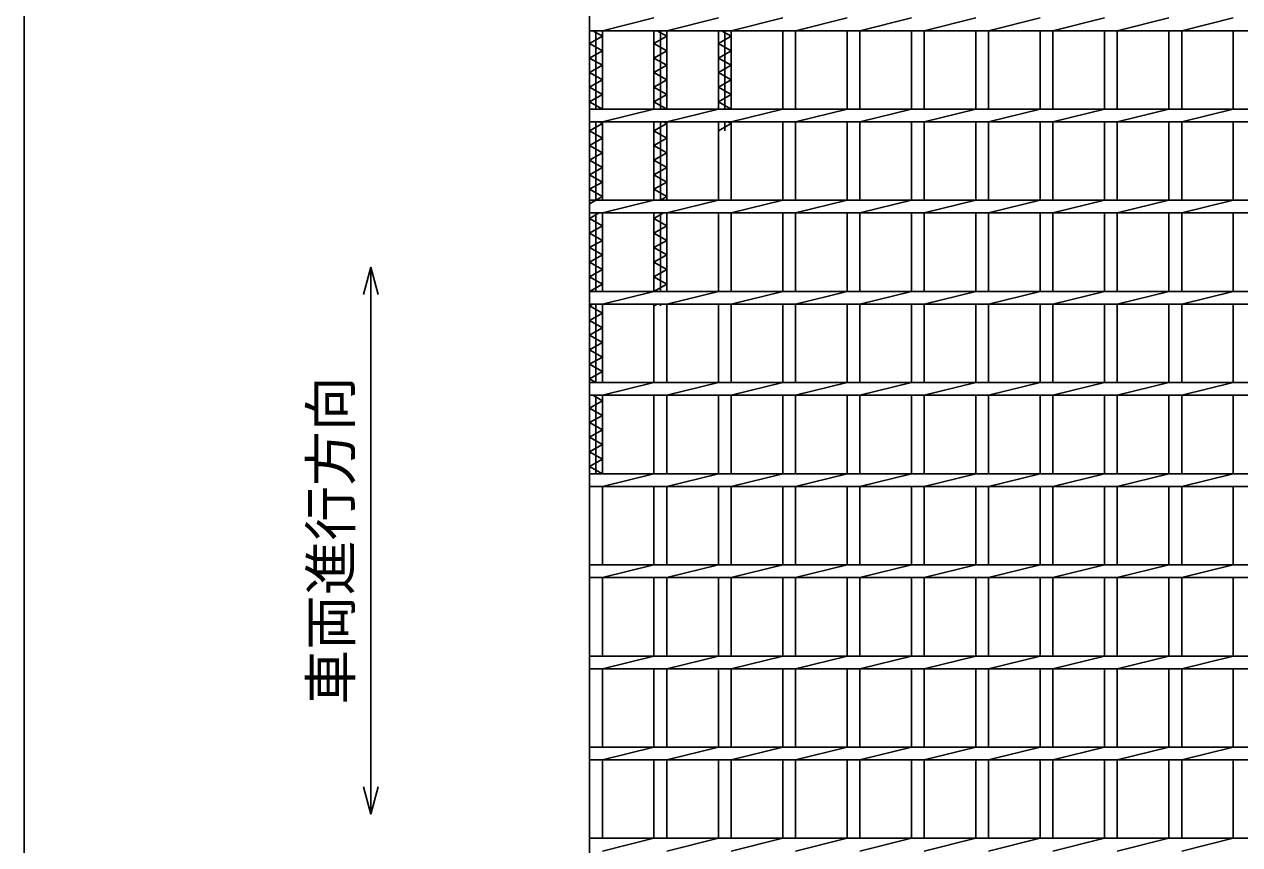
# Model space of a CAD drawing. Units: millimetres, scale not verified. Extents: x -1820 to 1731, y -1282 to 1054.
# Drawn here: x -1729 to -1062, y -96 to 354 of the extents above; entities that cross this region are included whole.
import ezdxf
from ezdxf.enums import TextEntityAlignment as Align

# ---------------------------------------------------------------- set-up
doc = ezdxf.new("R2010")
doc.units = ezdxf.units.MM
doc.header["$LTSCALE"] = 10
doc.layers.add('0_2', color=150, linetype='Continuous', lineweight=25)
doc.layers.add('16', color=3, linetype='Continuous', lineweight=25)
doc.styles.add('ベクトル', font='')
doc.styles.get('ベクトル').set_extended_font_data('ベクトル')

msp = doc.modelspace()

# ---------------------------------------------------------------- linework, layer by layer
at = {"layer": '0_2'}
msp.add_line((-1729, -1146.5), (-1729, 1053.5), dxfattribs=at)
at = {"layer": '0_2', "color": 4}
for p, q in [((-1539, 220.83), (-1543, 205.83)), ((-1535, 205.83), (-1539, 220.83)), ((-1539, 220.83), (-1539, -79.17)), ((-1539, -79.17), (-1543, -64.17)), ((-1535, -64.17), (-1539, -79.17))]:
    msp.add_line(p, q, dxfattribs=at)
at = {"layer": '16'}
for p, q in [((-1419, -291.5), (-1419, 599.5)), ((-1419, 350.5), (-1419, 357.5)), ((-1412, 350.5), (-1383.7, 357.5)), ((-1376.7, 350.5), (-1348.4, 357.5)), ((-1341.4, 350.5), (-1313.1, 357.5)), ((-1306.1, 350.5), (-1277.8, 357.5)), ((-1270.8, 350.5), (-1242.5, 357.5)), ((-1235.5, 350.5), (-1207.2, 357.5)), ((-1200.2, 350.5), (-1171.9, 357.5)), ((-1164.9, 350.5), (-1136.6, 357.5)), ((-1129.6, 350.5), (-1101.3, 357.5)), ((-1094.3, 350.5), (-1066, 357.5)), ((-1419, 350.5), (-424, 350.5)), ((-1419, 343.5), (-1412, 347.5)), ((-1412, 347.5), (-1417.25, 350.5)), ((-1415.5, 307.5), (-1415.5, 350.5)), ((-1412, 307.5), (-1412, 350.5)), ((-1383.7, 307.5), (-1383.7, 350.5)), ((-1383.7, 343.5), (-1376.7, 347.5)), ((-1376.7, 347.5), (-1381.95, 350.5)), ((-1380.2, 307.5), (-1380.2, 350.5)), ((-1376.7, 307.5), (-1376.7, 350.5)), ((-1348.4, 307.5), (-1348.4, 350.5)), ((-1348.4, 343.5), (-1341.4, 347.5)), ((-1341.4, 347.5), (-1346.65, 350.5)), ((-1344.9, 307.5), (-1344.9, 350.5)), ((-1341.4, 307.5), (-1341.4, 350.5)), ((-1313.1, 307.5), (-1313.1, 350.5)), ((-1306.1, 307.5), (-1306.1, 350.5)), ((-1277.8, 307.5), (-1277.8, 350.5)), ((-1270.8, 307.5), (-1270.8, 350.5)), ((-1242.5, 307.5), (-1242.5, 350.5)), ((-1235.5, 307.5), (-1235.5, 350.5)), ((-1207.2, 307.5), (-1207.2, 350.5)), ((-1200.2, 307.5), (-1200.2, 350.5)), ((-1171.9, 307.5), (-1171.9, 350.5)), ((-1164.9, 307.5), (-1164.9, 350.5)), ((-1136.6, 307.5), (-1136.6, 350.5)), ((-1129.6, 307.5), (-1129.6, 350.5)), ((-1101.3, 307.5), (-1101.3, 350.5)), ((-1094.3, 307.5), (-1094.3, 350.5)), ((-1066, 307.5), (-1066, 350.5)), ((-1412, 339.5), (-1419, 343.5)), ((-1376.7, 339.5), (-1383.7, 343.5)), ((-1341.4, 339.5), (-1348.4, 343.5)), ((-1419, 335.5), (-1412, 339.5)), ((-1412, 331.5), (-1419, 335.5)), ((-1383.7, 335.5), (-1376.7, 339.5)), ((-1376.7, 331.5), (-1383.7, 335.5)), ((-1348.4, 335.5), (-1341.4, 339.5)), ((-1341.4, 331.5), (-1348.4, 335.5)), ((-1419, 327.5), (-1412, 331.5)), ((-1412, 323.5), (-1419, 327.5)), ((-1383.7, 327.5), (-1376.7, 331.5)), ((-1376.7, 323.5), (-1383.7, 327.5)), ((-1348.4, 327.5), (-1341.4, 331.5)), ((-1341.4, 323.5), (-1348.4, 327.5)), ((-1419, 319.5), (-1412, 323.5)), ((-1383.7, 319.5), (-1376.7, 323.5)), ((-1348.4, 319.5), (-1341.4, 323.5)), ((-1412, 315.5), (-1419, 319.5)), ((-1419, 311.5), (-1412, 315.5)), ((-1376.7, 315.5), (-1383.7, 319.5)), ((-1383.7, 311.5), (-1376.7, 315.5)), ((-1341.4, 315.5), (-1348.4, 319.5)), ((-1348.4, 311.5), (-1341.4, 315.5)), ((-1412, 307.5), (-1419, 311.5)), ((-1419, 307.5), (-424, 307.5)), ((-1419, 300.5), (-1419, 307.5)), ((-1412, 300.5), (-1383.7, 307.5)), ((-1376.7, 307.5), (-1383.7, 311.5)), ((-1376.7, 300.5), (-1348.4, 307.5)), ((-1341.4, 307.5), (-1348.4, 311.5)), ((-1341.4, 300.5), (-1313.1, 307.5)), ((-1306.1, 300.5), (-1277.8, 307.5)), ((-1270.8, 300.5), (-1242.5, 307.5)), ((-1235.5, 300.5), (-1207.2, 307.5)), ((-1200.2, 300.5), (-1171.9, 307.5)), ((-1164.9, 300.5), (-1136.6, 307.5)), ((-1129.6, 300.5), (-1101.3, 307.5)), ((-1094.3, 300.5), (-1066, 307.5)), ((-1419, 300.5), (-424, 300.5)), ((-1415.5, 257.5), (-1415.5, 300.5)), ((-1412, 299.5), (-1413.75, 300.5)), ((-1412, 257.5), (-1412, 300.5)), ((-1383.7, 257.5), (-1383.7, 300.5)), ((-1380.2, 257.5), (-1380.2, 300.5)), ((-1376.7, 299.5), (-1378.45, 300.5)), ((-1376.7, 257.5), (-1376.7, 300.5)), ((-1348.4, 257.5), (-1348.4, 300.5)), ((-1344.9, 295.5), (-1344.9, 300.5)), ((-1341.4, 299.5), (-1343.15, 300.5)), ((-1341.4, 257.5), (-1341.4, 300.5)), ((-1313.1, 257.5), (-1313.1, 300.5)), ((-1306.1, 257.5), (-1306.1, 300.5)), ((-1277.8, 257.5), (-1277.8, 300.5)), ((-1270.8, 257.5), (-1270.8, 300.5)), ((-1242.5, 257.5), (-1242.5, 300.5)), ((-1235.5, 257.5), (-1235.5, 300.5)), ((-1207.2, 257.5), (-1207.2, 300.5)), ((-1200.2, 257.5), (-1200.2, 300.5)), ((-1171.9, 257.5), (-1171.9, 300.5)), ((-1164.9, 257.5), (-1164.9, 300.5)), ((-1136.6, 257.5), (-1136.6, 300.5)), ((-1129.6, 257.5), (-1129.6, 300.5)), ((-1101.3, 257.5), (-1101.3, 300.5)), ((-1094.3, 257.5), (-1094.3, 300.5)), ((-1066, 257.5), (-1066, 300.5)), ((-1419, 295.5), (-1412, 299.5)), ((-1412, 291.5), (-1419, 295.5)), ((-1383.7, 295.5), (-1376.7, 299.5)), ((-1376.7, 291.5), (-1383.7, 295.5)), ((-1348.4, 295.5), (-1341.4, 299.5)), ((-1419, 287.5), (-1412, 291.5)), ((-1412, 283.5), (-1419, 287.5)), ((-1383.7, 287.5), (-1376.7, 291.5)), ((-1376.7, 283.5), (-1383.7, 287.5)), ((-1419, 279.5), (-1412, 283.5)), ((-1383.7, 279.5), (-1376.7, 283.5)), ((-1412, 275.5), (-1419, 279.5)), ((-1419, 271.5), (-1412, 275.5)), ((-1376.7, 275.5), (-1383.7, 279.5)), ((-1383.7, 271.5), (-1376.7, 275.5)), ((-1412, 267.5), (-1419, 271.5)), ((-1419, 263.5), (-1412, 267.5)), ((-1376.7, 267.5), (-1383.7, 271.5)), ((-1383.7, 263.5), (-1376.7, 267.5)), ((-1412, 259.5), (-1419, 263.5)), ((-1376.7, 259.5), (-1383.7, 263.5)), ((-1419, 255.5), (-1412, 259.5)), ((-1419, 257.5), (-424, 257.5)), ((-1419, 250.5), (-1419, 257.5)), ((-1412, 250.5), (-1383.7, 257.5)), ((-1380.2, 257.5), (-1376.7, 259.5)), ((-1376.7, 250.5), (-1348.4, 257.5)), ((-1341.4, 250.5), (-1313.1, 257.5)), ((-1306.1, 250.5), (-1277.8, 257.5)), ((-1270.8, 250.5), (-1242.5, 257.5)), ((-1235.5, 250.5), (-1207.2, 257.5)), ((-1200.2, 250.5), (-1171.9, 257.5)), ((-1164.9, 250.5), (-1136.6, 257.5)), ((-1129.6, 250.5), (-1101.3, 257.5)), ((-1094.3, 250.5), (-1066, 257.5)), ((-1419, 250.5), (-424, 250.5)), ((-1419, 247.5), (-1413.75, 250.5)), ((-1412, 243.5), (-1419, 247.5)), ((-1415.5, 207.5), (-1415.5, 250.5)), ((-1412, 207.5), (-1412, 250.5)), ((-1383.7, 207.5), (-1383.7, 250.5)), ((-1383.7, 247.5), (-1378.45, 250.5)), ((-1376.7, 243.5), (-1383.7, 247.5)), ((-1380.2, 207.5), (-1380.2, 250.5)), ((-1376.7, 207.5), (-1376.7, 250.5)), ((-1348.4, 207.5), (-1348.4, 250.5)), ((-1341.4, 207.5), (-1341.4, 250.5)), ((-1313.1, 207.5), (-1313.1, 250.5)), ((-1306.1, 207.5), (-1306.1, 250.5)), ((-1277.8, 207.5), (-1277.8, 250.5)), ((-1270.8, 207.5), (-1270.8, 250.5)), ((-1242.5, 207.5), (-1242.5, 250.5)), ((-1235.5, 207.5), (-1235.5, 250.5)), ((-1207.2, 207.5), (-1207.2, 250.5)), ((-1200.2, 207.5), (-1200.2, 250.5)), ((-1171.9, 207.5), (-1171.9, 250.5)), ((-1164.9, 207.5), (-1164.9, 250.5)), ((-1136.6, 207.5), (-1136.6, 250.5)), ((-1129.6, 207.5), (-1129.6, 250.5)), ((-1101.3, 207.5), (-1101.3, 250.5)), ((-1094.3, 207.5), (-1094.3, 250.5)), ((-1066, 207.5), (-1066, 250.5)), ((-1419, 239.5), (-1412, 243.5)), ((-1383.7, 239.5), (-1376.7, 243.5)), ((-1412, 235.5), (-1419, 239.5)), ((-1419, 231.5), (-1412, 235.5)), ((-1376.7, 235.5), (-1383.7, 239.5)), ((-1383.7, 231.5), (-1376.7, 235.5)), ((-1412, 227.5), (-1419, 231.5)), ((-1419, 223.5), (-1412, 227.5)), ((-1376.7, 227.5), (-1383.7, 231.5)), ((-1383.7, 223.5), (-1376.7, 227.5)), ((-1412, 219.5), (-1419, 223.5)), ((-1376.7, 219.5), (-1383.7, 223.5)), ((-1419, 215.5), (-1412, 219.5)), ((-1412, 211.5), (-1419, 215.5)), ((-1383.7, 215.5), (-1376.7, 219.5)), ((-1376.7, 211.5), (-1383.7, 215.5)), ((-1419, 207.5), (-1412, 211.5)), ((-1419, 207.5), (-424, 207.5)), ((-1419, 200.5), (-1419, 207.5)), ((-1412, 200.5), (-1383.7, 207.5)), ((-1383.7, 207.5), (-1376.7, 211.5)), ((-1376.7, 200.5), (-1348.4, 207.5)), ((-1341.4, 200.5), (-1313.1, 207.5)), ((-1306.1, 200.5), (-1277.8, 207.5)), ((-1270.8, 200.5), (-1242.5, 207.5)), ((-1235.5, 200.5), (-1207.2, 207.5)), ((-1200.2, 200.5), (-1171.9, 207.5)), ((-1164.9, 200.5), (-1136.6, 207.5)), ((-1129.6, 200.5), (-1101.3, 207.5)), ((-1094.3, 200.5), (-1066, 207.5)), ((-1419, 200.5), (-424, 200.5)), ((-1419, 199.5), (-1417.25, 200.5)), ((-1415.5, 157.5), (-1415.5, 200.5)), ((-1412, 157.5), (-1412, 200.5)), ((-1383.7, 157.5), (-1383.7, 200.5)), ((-1383.7, 199.5), (-1381.95, 200.5)), ((-1380.2, 199.5), (-1380.2, 200.5)), ((-1376.7, 157.5), (-1376.7, 200.5)), ((-1348.4, 157.5), (-1348.4, 200.5)), ((-1341.4, 157.5), (-1341.4, 200.5)), ((-1313.1, 157.5), (-1313.1, 200.5)), ((-1306.1, 157.5), (-1306.1, 200.5)), ((-1277.8, 157.5), (-1277.8, 200.5)), ((-1270.8, 157.5), (-1270.8, 200.5)), ((-1242.5, 157.5), (-1242.5, 200.5)), ((-1235.5, 157.5), (-1235.5, 200.5)), ((-1207.2, 157.5), (-1207.2, 200.5)), ((-1200.2, 157.5), (-1200.2, 200.5)), ((-1171.9, 157.5), (-1171.9, 200.5)), ((-1164.9, 157.5), (-1164.9, 200.5)), ((-1136.6, 157.5), (-1136.6, 200.5)), ((-1129.6, 157.5), (-1129.6, 200.5)), ((-1101.3, 157.5), (-1101.3, 200.5)), ((-1094.3, 157.5), (-1094.3, 200.5)), ((-1066, 157.5), (-1066, 200.5)), ((-1412, 195.5), (-1419, 199.5)), ((-1419, 191.5), (-1412, 195.5)), ((-1412, 187.5), (-1419, 191.5)), ((-1419, 183.5), (-1412, 187.5)), ((-1412, 179.5), (-1419, 183.5)), ((-1419, 175.5), (-1412, 179.5)), ((-1412, 171.5), (-1419, 175.5)), ((-1419, 167.5), (-1412, 171.5)), ((-1412, 163.5), (-1419, 167.5)), ((-1419, 159.5), (-1412, 163.5)), ((-1415.5, 157.5), (-1419, 159.5)), ((-1419, 157.5), (-424, 157.5)), ((-1419, 150.5), (-1419, 157.5)), ((-1412, 150.5), (-1383.7, 157.5)), ((-1376.7, 150.5), (-1348.4, 157.5)), ((-1341.4, 150.5), (-1313.1, 157.5)), ((-1306.1, 150.5), (-1277.8, 157.5)), ((-1270.8, 150.5), (-1242.5, 157.5)), ((-1235.5, 150.5), (-1207.2, 157.5)), ((-1200.2, 150.5), (-1171.9, 157.5)), ((-1164.9, 150.5), (-1136.6, 157.5)), ((-1129.6, 150.5), (-1101.3, 157.5)), ((-1094.3, 150.5), (-1066, 157.5)), ((-1419, 150.5), (-424, 150.5)), ((-1419, 143.5), (-1412, 147.5)), ((-1412, 147.5), (-1417.25, 150.5)), ((-1415.5, 107.5), (-1415.5, 150.5)), ((-1412, 107.5), (-1412, 150.5)), ((-1383.7, 107.5), (-1383.7, 150.5)), ((-1376.7, 107.5), (-1376.7, 150.5)), ((-1348.4, 107.5), (-1348.4, 150.5)), ((-1341.4, 107.5), (-1341.4, 150.5)), ((-1313.1, 107.5), (-1313.1, 150.5)), ((-1306.1, 107.5), (-1306.1, 150.5)), ((-1277.8, 107.5), (-1277.8, 150.5)), ((-1270.8, 107.5), (-1270.8, 150.5)), ((-1242.5, 107.5), (-1242.5, 150.5)), ((-1235.5, 107.5), (-1235.5, 150.5)), ((-1207.2, 107.5), (-1207.2, 150.5)), ((-1200.2, 107.5), (-1200.2, 150.5)), ((-1171.9, 107.5), (-1171.9, 150.5)), ((-1164.9, 107.5), (-1164.9, 150.5)), ((-1136.6, 107.5), (-1136.6, 150.5)), ((-1129.6, 107.5), (-1129.6, 150.5)), ((-1101.3, 107.5), (-1101.3, 150.5)), ((-1094.3, 107.5), (-1094.3, 150.5)), ((-1066, 107.5), (-1066, 150.5)), ((-1412, 139.5), (-1419, 143.5)), ((-1419, 135.5), (-1412, 139.5)), ((-1412, 131.5), (-1419, 135.5)), ((-1419, 127.5), (-1412, 131.5)), ((-1412, 123.5), (-1419, 127.5)), ((-1419, 119.5), (-1412, 123.5)), ((-1412, 115.5), (-1419, 119.5)), ((-1419, 111.5), (-1412, 115.5)), ((-1412, 107.5), (-1419, 111.5)), ((-1419, 107.5), (-424, 107.5)), ((-1419, 100.5), (-1419, 107.5)), ((-1412, 100.5), (-1383.7, 107.5)), ((-1376.7, 100.5), (-1348.4, 107.5)), ((-1341.4, 100.5), (-1313.1, 107.5)), ((-1306.1, 100.5), (-1277.8, 107.5)), ((-1270.8, 100.5), (-1242.5, 107.5)), ((-1235.5, 100.5), (-1207.2, 107.5)), ((-1200.2, 100.5), (-1171.9, 107.5)), ((-1164.9, 100.5), (-1136.6, 107.5)), ((-1129.6, 100.5), (-1101.3, 107.5)), ((-1094.3, 100.5), (-1066, 107.5)), ((-1419, 100.5), (-424, 100.5)), ((-1412, 57.5), (-1412, 100.5)), ((-1383.7, 57.5), (-1383.7, 100.5)), ((-1376.7, 57.5), (-1376.7, 100.5)), ((-1348.4, 57.5), (-1348.4, 100.5)), ((-1341.4, 57.5), (-1341.4, 100.5)), ((-1313.1, 57.5), (-1313.1, 100.5)), ((-1306.1, 57.5), (-1306.1, 100.5)), ((-1277.8, 57.5), (-1277.8, 100.5)), ((-1270.8, 57.5), (-1270.8, 100.5)), ((-1242.5, 57.5), (-1242.5, 100.5)), ((-1235.5, 57.5), (-1235.5, 100.5)), ((-1207.2, 57.5), (-1207.2, 100.5)), ((-1200.2, 57.5), (-1200.2, 100.5)), ((-1171.9, 57.5), (-1171.9, 100.5)), ((-1164.9, 57.5), (-1164.9, 100.5)), ((-1136.6, 57.5), (-1136.6, 100.5)), ((-1129.6, 57.5), (-1129.6, 100.5)), ((-1101.3, 57.5), (-1101.3, 100.5)), ((-1094.3, 57.5), (-1094.3, 100.5)), ((-1066, 57.5), (-1066, 100.5)), ((-1419, 57.5), (-424, 57.5)), ((-1419, 50.5), (-1419, 57.5)), ((-1412, 50.5), (-1383.7, 57.5)), ((-1376.7, 50.5), (-1348.4, 57.5)), ((-1341.4, 50.5), (-1313.1, 57.5)), ((-1306.1, 50.5), (-1277.8, 57.5)), ((-1270.8, 50.5), (-1242.5, 57.5)), ((-1235.5, 50.5), (-1207.2, 57.5)), ((-1200.2, 50.5), (-1171.9, 57.5)), ((-1164.9, 50.5), (-1136.6, 57.5)), ((-1129.6, 50.5), (-1101.3, 57.5)), ((-1094.3, 50.5), (-1066, 57.5)), ((-1419, 50.5), (-424, 50.5)), ((-1412, 7.5), (-1412, 50.5)), ((-1383.7, 7.5), (-1383.7, 50.5)), ((-1376.7, 7.5), (-1376.7, 50.5)), ((-1348.4, 7.5), (-1348.4, 50.5)), ((-1341.4, 7.5), (-1341.4, 50.5)), ((-1313.1, 7.5), (-1313.1, 50.5)), ((-1306.1, 7.5), (-1306.1, 50.5)), ((-1277.8, 7.5), (-1277.8, 50.5)), ((-1270.8, 7.5), (-1270.8, 50.5)), ((-1242.5, 7.5), (-1242.5, 50.5)), ((-1235.5, 7.5), (-1235.5, 50.5)), ((-1207.2, 7.5), (-1207.2, 50.5)), ((-1200.2, 7.5), (-1200.2, 50.5)), ((-1171.9, 7.5), (-1171.9, 50.5)), ((-1164.9, 7.5), (-1164.9, 50.5)), ((-1136.6, 7.5), (-1136.6, 50.5)), ((-1129.6, 7.5), (-1129.6, 50.5)), ((-1101.3, 7.5), (-1101.3, 50.5)), ((-1094.3, 7.5), (-1094.3, 50.5)), ((-1066, 7.5), (-1066, 50.5)), ((-1419, 7.5), (-424, 7.5)), ((-1419, 0.5), (-1419, 7.5)), ((-1412, 0.5), (-1383.7, 7.5)), ((-1376.7, 0.5), (-1348.4, 7.5)), ((-1341.4, 0.5), (-1313.1, 7.5)), ((-1306.1, 0.5), (-1277.8, 7.5)), ((-1270.8, 0.5), (-1242.5, 7.5)), ((-1235.5, 0.5), (-1207.2, 7.5)), ((-1200.2, 0.5), (-1171.9, 7.5)), ((-1164.9, 0.5), (-1136.6, 7.5)), ((-1129.6, 0.5), (-1101.3, 7.5)), ((-1094.3, 0.5), (-1066, 7.5)), ((-1419, 0.5), (-424, 0.5)), ((-1412, -42.5), (-1412, 0.5)), ((-1383.7, -42.5), (-1383.7, 0.5)), ((-1376.7, -42.5), (-1376.7, 0.5)), ((-1348.4, -42.5), (-1348.4, 0.5)), ((-1341.4, -42.5), (-1341.4, 0.5)), ((-1313.1, -42.5), (-1313.1, 0.5)), ((-1306.1, -42.5), (-1306.1, 0.5)), ((-1277.8, -42.5), (-1277.8, 0.5)), ((-1270.8, -42.5), (-1270.8, 0.5)), ((-1242.5, -42.5), (-1242.5, 0.5)), ((-1235.5, -42.5), (-1235.5, 0.5)), ((-1207.2, -42.5), (-1207.2, 0.5)), ((-1200.2, -42.5), (-1200.2, 0.5)), ((-1171.9, -42.5), (-1171.9, 0.5)), ((-1164.9, -42.5), (-1164.9, 0.5)), ((-1136.6, -42.5), (-1136.6, 0.5)), ((-1129.6, -42.5), (-1129.6, 0.5)), ((-1101.3, -42.5), (-1101.3, 0.5)), ((-1094.3, -42.5), (-1094.3, 0.5)), ((-1066, -42.5), (-1066, 0.5)), ((-1419, -42.5), (-424, -42.5)), ((-1419, -49.5), (-1419, -42.5)), ((-1412, -49.5), (-1383.7, -42.5)), ((-1376.7, -49.5), (-1348.4, -42.5)), ((-1341.4, -49.5), (-1313.1, -42.5)), ((-1306.1, -49.5), (-1277.8, -42.5)), ((-1270.8, -49.5), (-1242.5, -42.5)), ((-1235.5, -49.5), (-1207.2, -42.5)), ((-1200.2, -49.5), (-1171.9, -42.5)), ((-1164.9, -49.5), (-1136.6, -42.5)), ((-1129.6, -49.5), (-1101.3, -42.5)), ((-1094.3, -49.5), (-1066, -42.5)), ((-1419, -49.5), (-424, -49.5)), ((-1412, -92.5), (-1412, -49.5)), ((-1383.7, -92.5), (-1383.7, -49.5)), ((-1376.7, -92.5), (-1376.7, -49.5)), ((-1348.4, -92.5), (-1348.4, -49.5)), ((-1341.4, -92.5), (-1341.4, -49.5)), ((-1313.1, -92.5), (-1313.1, -49.5)), ((-1306.1, -92.5), (-1306.1, -49.5)), ((-1277.8, -92.5), (-1277.8, -49.5)), ((-1270.8, -92.5), (-1270.8, -49.5)), ((-1242.5, -92.5), (-1242.5, -49.5)), ((-1235.5, -92.5), (-1235.5, -49.5)), ((-1207.2, -92.5), (-1207.2, -49.5)), ((-1200.2, -92.5), (-1200.2, -49.5)), ((-1171.9, -92.5), (-1171.9, -49.5)), ((-1164.9, -92.5), (-1164.9, -49.5)), ((-1136.6, -92.5), (-1136.6, -49.5)), ((-1129.6, -92.5), (-1129.6, -49.5)), ((-1101.3, -92.5), (-1101.3, -49.5)), ((-1094.3, -92.5), (-1094.3, -49.5)), ((-1066, -92.5), (-1066, -49.5)), ((-1419, -92.5), (-424, -92.5)), ((-1419, -99.5), (-1419, -92.5)), ((-1412, -99.5), (-1383.7, -92.5)), ((-1376.7, -99.5), (-1348.4, -92.5)), ((-1341.4, -99.5), (-1313.1, -92.5)), ((-1306.1, -99.5), (-1277.8, -92.5)), ((-1270.8, -99.5), (-1242.5, -92.5)), ((-1235.5, -99.5), (-1207.2, -92.5)), ((-1200.2, -99.5), (-1171.9, -92.5)), ((-1164.9, -99.5), (-1136.6, -92.5)), ((-1129.6, -99.5), (-1101.3, -92.5)), ((-1094.3, -99.5), (-1066, -92.5))]:
    msp.add_line(p, q, dxfattribs=at)

# ---------------------------------------------------------------- texts
at = {"layer": '0_2', "color": 2, "style": 'ベクトル'}
msp.add_text('車両進行方向', height=21.99, rotation=90, dxfattribs=at).set_placement((-1561, -19.17), align=Align.MIDDLE_LEFT)

doc.saveas('drawing.dxf')
